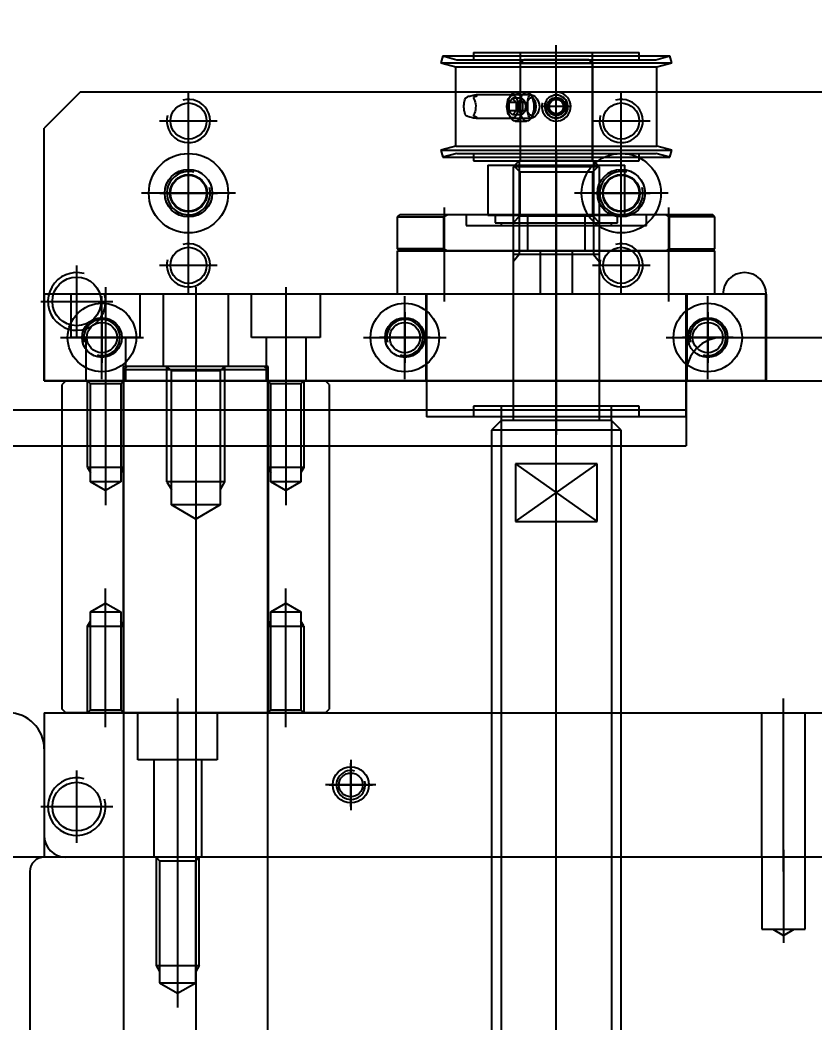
# Model space of a CAD drawing. Header units: inches. Extents: x 0 to 77285, y -118 to 40065.
# Drawn here: x 15832.3 to 15942.5, y 26045.6 to 26184.5 of the extents above; entities that cross this region are included whole.
import ezdxf

# ---------------------------------------------------------------- set-up
doc = ezdxf.new("R2010")
doc.units = ezdxf.units.IN
doc.header["$LTSCALE"] = 5
doc.header["$MEASUREMENT"] = 0
doc.layers.add('A', color=8, linetype='Continuous')
doc.styles.add('SCI', font='')
doc.styles.get('SCI').set_extended_font_data('Gulim')
doc.dimstyles.new('SCH', dxfattribs={"dimtxt": 2.5, "dimasz": 2, "dimexe": 1.25, "dimexo": 0.625, "dimtad": 1, "dimdec": 8, "dimtxsty": 'SCI', "dimcen": 2.5, "dimclrd": 4, "dimclre": 4, "dimclrt": 7, "dimadec": 8, "dimazin": 2, "dimtfac": 1, "dimtdec": 8, "dimtmove": 0, "dimatfit": 3, "dimfxl": 1, "dimarcsym": 0})

# ---------------------------------------------------------------- blocks, each defined once
blk = doc.blocks.new('A$Cc399747e')
at = {"ltscale": 3}
for p, q in [((1376.8, 903.5), (1376.8, 95.5)), ((1449.79, 210), (1449.79, 266)), ((1044.8, 208), (1447.79, 208))]:
    blk.add_line(p, q, dxfattribs=at)
for p, q in [((1426.8, 137), (1426.8, 875)), ((1416.8, 871.5), (1416.8, 140.5)), ((1436.8, 140.5), (1436.8, 871.5)), ((1369.15, 147.5), (1369.15, 869.5)), ((1384.44, 147.5), (1384.44, 869.5)), ((1367.8, 868.15), (1367.8, 148.85)), ((1385.8, 148.85), (1385.8, 868.15)), ((1429.3, 206), (1429.3, 228.84)), ((1429.3, 226.84), (1426.8, 225.4)), ((1431.8, 225.4), (1429.3, 226.84)), ((1431.8, 225.4), (1426.8, 225.4)), ((1426.8, 225.4), (1426.8, 208.5)), ((1431.8, 208.5), (1431.8, 225.4)), ((1426.3, 223), (1426.8, 223.87)), ((1432.3, 223), (1431.8, 223.87)), ((1432.3, 223), (1426.3, 223)), ((1426.3, 223), (1426.3, 208)), ((1432.3, 208), (1432.3, 223)), ((1345.3, 207), (1345.3, 219.87)), ((1345.3, 218.87), (1343.8, 218)), ((1346.8, 218), (1345.3, 218.87)), ((1348.3, 218), (1342.3, 218)), ((1342.3, 218), (1342.3, 208)), ((1348.3, 208), (1348.3, 218)), ((1345.3, 210), (1345.3, 186)), ((1429.3, 186), (1429.3, 210)), ((1426.8, 208.5), (1426.3, 208)), ((1431.8, 208.5), (1426.8, 208.5)), ((1432.3, 208), (1431.8, 208.5)), ((1042.8, 208), (1447.8, 208)), ((1042.8, 208), (1587.8, 208)), ((1045.8, 208), (1444.8, 208)), ((1342.3, 208), (1342.3, 188)), ((1348.3, 208), (1348.3, 188)), ((1426, 194.5), (1426, 208)), ((1432.6, 194.5), (1432.6, 208)), ((1447.8, 188), (1447.8, 208)), ((1447.8, 193), (1447.8, 205)), ((1405.29, 201), (1405.29, 195)), ((1405.3, 194.5), (1405.3, 201.5)), ((1401.8, 198), (1408.8, 198)), ((1408.29, 198), (1402.29, 198)), ((1423.8, 188), (1423.8, 194.5)), ((1423.8, 194.5), (1434.8, 194.5)), ((1434.8, 194.5), (1434.8, 188)), ((1414.3, 190), (1414.3, 170.79)), ((1426.8, 140), (1426.8, 190)), ((1439.3, 190), (1439.3, 170.79)), ((1447.8, 188), (1042.8, 188)), ((1408.8, 188), (1408.3, 187.5)), ((1408.8, 188), (1444.8, 188)), ((1412.2, 187.6), (1411.8, 188)), ((1411.8, 176), (1411.8, 188)), ((1416.8, 188), (1416.4, 187.6)), ((1416.75, 142), (1416.75, 188)), ((1416.8, 188), (1416.8, 176)), ((1437.2, 187.6), (1436.8, 188)), ((1436.8, 176), (1436.8, 188)), ((1436.85, 142), (1436.85, 188)), ((1441.8, 188), (1441.4, 187.6)), ((1441.8, 188), (1441.8, 176)), ((1444.8, 188), (1445.3, 187.5)), ((1408.3, 142.5), (1408.3, 187.5)), ((1416.4, 187.6), (1412.2, 187.6)), ((1412.2, 174), (1412.2, 187.6)), ((1416.4, 187.6), (1416.4, 174)), ((1441.4, 187.6), (1437.2, 187.6)), ((1437.2, 174), (1437.2, 187.6)), ((1441.4, 187.6), (1441.4, 174)), ((1445.3, 187.5), (1445.3, 142.5)), ((1411.8, 176), (1412.2, 175.31)), ((1416.8, 176), (1411.8, 176)), ((1416.8, 176), (1416.4, 175.31)), ((1436.8, 176), (1437.2, 175.31)), ((1441.8, 176), (1436.8, 176)), ((1441.8, 176), (1441.4, 175.31)), ((1414.3, 172.79), (1412.2, 174)), ((1416.4, 174), (1412.2, 174)), ((1416.4, 174), (1414.3, 172.79)), ((1439.3, 172.79), (1437.2, 174)), ((1441.4, 174), (1437.2, 174)), ((1441.4, 174), (1439.3, 172.79)), ((1382.45, 161.5), (1371.14, 161.5)), ((1371.14, 161.5), (1371.14, 153.5)), ((1382.45, 153.5), (1371.14, 161.5)), ((1382.45, 161.5), (1371.14, 153.5)), ((1382.45, 153.5), (1382.45, 161.5)), ((1423.42, 159.2), (1426.8, 161.15)), ((1426.8, 161.15), (1430.17, 159.2)), ((1414.3, 140), (1414.3, 159.21)), ((1423.42, 140.63), (1423.42, 159.2)), ((1423.42, 159.2), (1430.17, 159.2)), ((1430.17, 159.2), (1430.17, 140.63)), ((1439.3, 140), (1439.3, 159.21)), ((1412.2, 156), (1414.3, 157.21)), ((1414.3, 157.21), (1416.4, 156)), ((1422.8, 156), (1423.42, 157.08)), ((1430.8, 156), (1430.17, 157.08)), ((1437.2, 156), (1439.3, 157.21)), ((1439.3, 157.21), (1441.4, 156)), ((1412.2, 142.4), (1412.2, 156)), ((1412.2, 156), (1416.4, 156)), ((1416.4, 156), (1416.4, 142.4)), ((1422.8, 140), (1422.8, 156)), ((1422.8, 156), (1430.8, 156)), ((1430.8, 156), (1430.8, 140)), ((1437.2, 142.4), (1437.2, 156)), ((1437.2, 156), (1441.4, 156)), ((1441.4, 156), (1441.4, 142.4)), ((1411.8, 154), (1412.2, 154.69)), ((1416.8, 154), (1416.4, 154.69)), ((1436.8, 154), (1437.2, 154.69)), ((1441.8, 154), (1441.4, 154.69)), ((1371.14, 153.5), (1382.45, 153.5)), ((1411.8, 142), (1411.8, 154)), ((1411.8, 154), (1416.8, 154)), ((1416.8, 154), (1416.8, 142)), ((1436.8, 142), (1436.8, 154)), ((1436.8, 154), (1441.8, 154)), ((1441.8, 154), (1441.8, 142)), ((1358.78, 141), (1358.78, 151)), ((1367.8, 148.85), (1385.8, 148.85)), ((1367.8, 148.85), (1369.15, 147.5)), ((1376.8, 110.1), (1376.8, 149.5)), ((1384.44, 147.5), (1385.8, 148.85)), ((1369.15, 147.5), (1384.44, 147.5)), ((1369.15, 147.5), (1384.45, 147.5)), ((1369.15, 147.5), (1369.15, 147)), ((1370.8, 147.5), (1370.8, 112.37)), ((1370.8, 147.5), (1370.8, 124.01)), ((1382.8, 112.37), (1382.8, 147.5)), ((1382.8, 124.01), (1382.8, 147.5)), ((1384.45, 147), (1384.45, 147.5)), ((1358.8, 147), (1394.8, 147)), ((1358.8, 147), (1358.8, 130)), ((1365.3, 147), (1365.3, 145.5)), ((1369.15, 147), (1369.15, 145.5)), ((1384.45, 145.5), (1384.45, 147)), ((1388.3, 145.5), (1388.3, 147)), ((1394.8, 130), (1394.8, 147)), ((1365.3, 145.5), (1388.3, 145.5)), ((1447.8, 142), (400.8, 142)), ((1347.7, 130), (1347.7, 142)), ((1347.8, 130), (1347.8, 142)), ((1347.8, 142), (1447.8, 142)), ((1347.8, 130), (1347.8, 142)), ((1347.8, 142), (1447.8, 142)), ((1355.8, 141.75), (1355.8, 130.25)), ((1358.7, 130), (1358.7, 142)), ((1376.8, 129), (1376.8, 143)), ((1394.9, 130), (1394.9, 142)), ((1397.8, 141.75), (1397.8, 130.25)), ((1408.3, 142.5), (1408.8, 142)), ((1408.8, 142), (1444.8, 142)), ((1411.55, 136), (1411.55, 142)), ((1411.8, 142), (1412.2, 142.4)), ((1412.2, 142.4), (1416.4, 142.4)), ((1414.3, 129), (1414.3, 143)), ((1416.4, 142.4), (1416.8, 142)), ((1416.75, 142), (1416.75, 140)), ((1417.05, 136), (1417.05, 142)), ((1426.8, 129), (1426.8, 143)), ((1436.55, 136), (1436.55, 142)), ((1436.8, 142), (1437.2, 142.4)), ((1436.85, 140), (1436.85, 142)), ((1437.2, 142.4), (1441.4, 142.4)), ((1439.3, 129), (1439.3, 143)), ((1439.8, 141.75), (1439.8, 130.25)), ((1441.4, 142.4), (1441.8, 142)), ((1442.05, 136), (1442.05, 142)), ((1444.8, 142), (1445.3, 142.5)), ((1447.8, 130), (1447.8, 142)), ((1447.8, 130), (1447.8, 142)), ((1447.8, 142), (1447.8, 107)), ((1416.8, 140.5), (1436.8, 140.5)), ((1416.8, 140.5), (1417.3, 140)), ((1422.8, 140), (1423.42, 140.63)), ((1423.42, 140.63), (1430.17, 140.63)), ((1430.17, 140.63), (1430.8, 140)), ((1436.3, 140), (1436.8, 140.5)), ((1355.8, 132.5), (1355.8, 139.5)), ((1397.8, 132.5), (1397.8, 139.5)), ((1416.75, 140), (1436.85, 140)), ((1417.3, 140), (1436.3, 140)), ((1422.3, 130), (1422.3, 140)), ((1431.3, 130), (1431.3, 140)), ((1439.8, 132.5), (1439.8, 139.5)), ((1361.55, 136), (1350.05, 136)), ((1352.3, 136), (1359.3, 136)), ((1403.55, 136), (1392.05, 136)), ((1394.3, 136), (1401.3, 136)), ((1409.55, 130), (1409.55, 136)), ((1409.55, 136), (1419.05, 136)), ((1419.05, 136), (1419.05, 130)), ((1445.55, 136), (1434.05, 136)), ((1434.55, 130), (1434.55, 136)), ((1434.55, 136), (1444.05, 136)), ((1436.3, 136), (1443.3, 136)), ((1444.05, 136), (1444.05, 130)), ((1361.24, 118), (1361.24, 131)), ((1392.35, 118), (1392.35, 131)), ((1347.8, 130), (1447.8, 130)), ((1347.8, 130), (1447.8, 130)), ((1353.7, 130), (1447.8, 130)), ((1354.8, 130), (1398.8, 130)), ((1354.8, 130), (1354.8, 124.01)), ((1367.8, 130), (1367.8, 122)), ((1374.55, 130), (1374.55, 124.01)), ((1379.05, 124.01), (1379.05, 130)), ((1398.8, 130), (1398.8, 124.01)), ((1427.8, 130), (1427.8, 122)), ((1363.8, 126), (1371.8, 126)), ((1371.66, 124.5), (1370.8, 125.5)), ((1381.93, 124.5), (1382.8, 125.5)), ((1423.8, 126), (1431.8, 126)), ((1398.8, 124.01), (1354.8, 124.01)), ((1355.1, 124), (1354.8, 123.7)), ((1361.14, 123.7), (1354.8, 123.7)), ((1354.8, 123.7), (1354.8, 119.3)), ((1355.1, 124), (1398.5, 124)), ((1361.67, 124), (1361.14, 123.7)), ((1361.14, 119.3), (1361.14, 123.7)), ((1370.8, 124.5), (1382.8, 124.5)), ((1370.8, 124), (1370.8, 120.1)), ((1371.66, 111.5), (1371.66, 124.5)), ((1372.8, 124), (1372.8, 119)), ((1380.8, 119), (1380.8, 124)), ((1381.93, 111.5), (1381.93, 124.5)), ((1382.8, 120.1), (1382.8, 124)), ((1391.93, 124), (1392.45, 123.7)), ((1392.45, 123.7), (1398.8, 123.7)), ((1392.45, 119.3), (1392.45, 123.7)), ((1398.5, 124), (1398.8, 123.7)), ((1398.8, 123.7), (1398.8, 119.3)), ((1367.8, 122.5), (1367.8, 109.5)), ((1427.8, 122.5), (1427.8, 109.5)), ((1389.3, 120.5), (1364.3, 120.5)), ((1364.3, 120.5), (1364.3, 119)), ((1367.79, 120), (1367.79, 112)), ((1385.3, 120.1), (1368.3, 120.1)), ((1368.3, 120.1), (1368.3, 119.1)), ((1369.15, 120.5), (1369.15, 120.1)), ((1370.8, 120.1), (1371.74, 119.15)), ((1381.85, 119.15), (1382.8, 120.1)), ((1384.45, 120.1), (1384.45, 120.5)), ((1385.3, 119.1), (1385.3, 120.1)), ((1389.3, 119), (1389.3, 120.5)), ((1427.79, 120), (1427.79, 112)), ((1354.8, 119.3), (1361.14, 119.3)), ((1354.8, 119.3), (1355.1, 119)), ((1355.1, 119), (1398.5, 119)), ((1361.14, 119.3), (1361.67, 119)), ((1367.3, 119.1), (1374, 119.1)), ((1367.3, 119.1), (1367.3, 119)), ((1367.3, 119), (1367.3, 112.1)), ((1381.85, 119.15), (1371.74, 119.15)), ((1371.74, 119.15), (1371.74, 113.05)), ((1374, 119.1), (1374, 119)), ((1379.59, 119.1), (1374, 119.1)), ((1379.59, 119.1), (1386.3, 119.1)), ((1379.59, 119), (1379.59, 119.1)), ((1381.85, 113.05), (1381.85, 119.15)), ((1386.3, 119), (1386.3, 119.1)), ((1386.3, 112.1), (1386.3, 119)), ((1392.45, 119.3), (1391.93, 119)), ((1398.8, 119.3), (1392.45, 119.3)), ((1398.8, 119.3), (1398.5, 119)), ((1361.3, 116), (1374.3, 116)), ((1371.79, 116), (1363.79, 116)), ((1421.3, 116), (1434.3, 116)), ((1431.79, 116), (1423.79, 116)), ((1371.74, 113.05), (1370.8, 112.1)), ((1381.85, 113.05), (1371.74, 113.05)), ((1382.8, 112.1), (1381.85, 113.05)), ((1388.3, 111.5), (1365.3, 111.5)), ((1365.3, 111.5), (1365.3, 111.02)), ((1386.3, 112.1), (1367.3, 112.1)), ((1370.8, 112.37), (1371.66, 111.5)), ((1370.8, 112.37), (1382.8, 112.37)), ((1371.66, 111.5), (1381.93, 111.5)), ((1371.8, 111.5), (1371.8, 96.5)), ((1371.8, 98), (1371.8, 111.5)), ((1376.8, 112.25), (1376.8, 95.75)), ((1381.8, 96.5), (1381.8, 111.5)), ((1381.8, 98), (1381.8, 111.5)), ((1381.93, 111.5), (1382.8, 112.37)), ((1388.3, 111.02), (1388.3, 111.5)), ((1361.06, 111.02), (1360.8, 110.05)), ((1392.8, 110.05), (1360.8, 110.05)), ((1360.8, 110.05), (1362.85, 109.5)), ((1361.06, 111.02), (1362.98, 110.5)), ((1392.54, 111.02), (1361.06, 111.02)), ((1390.61, 110.5), (1362.98, 110.5)), ((1365.3, 111.02), (1365.3, 110.5)), ((1367.8, 110), (1367.8, 102)), ((1388.3, 110.5), (1388.3, 111.02)), ((1390.61, 110.5), (1392.54, 111.02)), ((1390.74, 109.5), (1392.8, 110.05)), ((1392.8, 110.05), (1392.54, 111.02)), ((1427.8, 110), (1427.8, 102)), ((1390.74, 109.5), (1362.85, 109.5)), ((1362.85, 109.5), (1362.85, 98.5)), ((1390.74, 109.5), (1390.74, 98.5)), ((1363.8, 106), (1371.8, 106)), ((1376.65, 105.61), (1376.51, 105.59)), ((1376.8, 105.62), (1376.65, 105.61)), ((1376.95, 105.61), (1376.8, 105.62)), ((1377.09, 105.59), (1376.95, 105.61)), ((1380.33, 105.63), (1379.9, 105.02)), ((1380.04, 105.57), (1380.18, 105.61)), ((1380.18, 105.61), (1380.26, 105.62)), ((1387.91, 105.62), (1380.26, 105.62)), ((1380.26, 105.62), (1380.32, 105.62)), ((1380.26, 105.62), (1380.26, 105.62)), ((1380.32, 105.62), (1380.43, 105.58)), ((1382.49, 106), (1380.91, 106)), ((1383.31, 105.28), (1383.06, 105.63)), ((1387.76, 105.59), (1387.84, 105.61)), ((1387.84, 105.61), (1387.91, 105.62)), ((1387.91, 105.62), (1387.91, 105.62)), ((1387.91, 105.62), (1387.98, 105.61)), ((1387.98, 105.61), (1388.06, 105.59)), ((1423.8, 106), (1431.8, 106)), ((1442.8, 102), (1447.8, 107)), ((1375.22, 104.37), (1375.18, 104.1)), ((1375.3, 104.63), (1375.22, 104.37)), ((1375.43, 104.87), (1375.3, 104.63)), ((1375.6, 105.09), (1375.43, 104.87)), ((1375.65, 105.15), (1375.6, 105.09)), ((1375.71, 105.2), (1375.65, 105.15)), ((1375.8, 105.27), (1375.71, 105.2)), ((1375.85, 105.32), (1375.8, 105.27)), ((1376.8, 105.15), (1375.8, 104.58)), ((1375.8, 103.42), (1375.8, 104.58)), ((1375.89, 105.34), (1375.85, 105.32)), ((1375.89, 105.34), (1375.95, 105.38)), ((1375.95, 105.38), (1376.02, 105.42)), ((1376.02, 105.42), (1376.1, 105.46)), ((1376.1, 105.46), (1376.2, 105.51)), ((1376.2, 105.51), (1376.29, 105.54)), ((1376.29, 105.54), (1376.4, 105.57)), ((1376.4, 105.57), (1376.44, 105.58)), ((1376.44, 105.58), (1376.49, 105.59)), ((1376.49, 105.59), (1376.51, 105.59)), ((1377.8, 104.58), (1376.8, 105.15)), ((1377.09, 105.59), (1377.14, 105.58)), ((1377.14, 105.58), (1377.19, 105.57)), ((1377.19, 105.57), (1377.2, 105.57)), ((1377.2, 105.57), (1377.31, 105.54)), ((1377.31, 105.54), (1377.42, 105.5)), ((1377.42, 105.5), (1377.51, 105.46)), ((1377.51, 105.46), (1377.59, 105.41)), ((1377.59, 105.41), (1377.65, 105.38)), ((1377.65, 105.38), (1377.71, 105.34)), ((1377.74, 105.32), (1377.71, 105.34)), ((1377.79, 105.28), (1377.74, 105.32)), ((1377.87, 105.21), (1377.79, 105.28)), ((1377.8, 103.42), (1377.8, 104.58)), ((1377.94, 105.15), (1377.87, 105.21)), ((1378, 105.09), (1377.94, 105.15)), ((1378.13, 104.93), (1378, 105.09)), ((1378.26, 104.69), (1378.13, 104.93)), ((1378.36, 104.44), (1378.26, 104.69)), ((1378.41, 104.17), (1378.36, 104.44)), ((1379.15, 104), (1379.17, 104.26)), ((1379.17, 104.26), (1379.23, 104.51)), ((1379.23, 104.51), (1379.31, 104.74)), ((1379.31, 104.74), (1379.42, 104.96)), ((1379.42, 104.96), (1379.56, 105.16)), ((1379.56, 105.16), (1379.71, 105.33)), ((1379.71, 105.33), (1379.79, 105.41)), ((1379.79, 105.41), (1379.87, 105.47)), ((1379.87, 105.47), (1379.95, 105.53)), ((1379.95, 105.53), (1380.04, 105.57)), ((1380.43, 105.58), (1380.53, 105.5)), ((1380.53, 105.5), (1380.6, 105.38)), ((1380.6, 105.38), (1380.67, 105.23)), ((1380.67, 105.23), (1380.71, 105.05)), ((1380.71, 105.05), (1380.74, 104.82)), ((1380.74, 104.82), (1380.75, 104.7)), ((1380.75, 104.7), (1380.76, 104.57)), ((1380.76, 104.57), (1380.77, 104.44)), ((1380.77, 104.44), (1380.77, 104.3)), ((1380.77, 104.3), (1380.77, 104.03)), ((1381.06, 104.58), (1381.56, 105.15)), ((1381.06, 103.42), (1381.06, 104.58)), ((1381.06, 104.58), (1383.36, 104.58)), ((1381.56, 105.15), (1382.86, 105.15)), ((1381.56, 105.15), (1382.06, 104.58)), ((1382.06, 104.58), (1382.06, 103.42)), ((1382.36, 104.58), (1382.86, 105.15)), ((1382.36, 103.42), (1382.36, 104.58)), ((1382.86, 105.15), (1383.36, 104.58)), ((1383.36, 103.42), (1383.36, 104.58)), ((1387.76, 105.59), (1387.74, 105.58)), ((1387.74, 105.58), (1387.74, 105.58)), ((1387.75, 105.57), (1387.79, 105.54)), ((1387.79, 105.54), (1387.85, 105.5)), ((1387.85, 105.5), (1387.93, 105.46)), ((1387.93, 105.46), (1388.02, 105.41)), ((1387.99, 104.17), (1388.02, 104.44)), ((1388.02, 105.41), (1388.11, 105.38)), ((1388.02, 104.44), (1388.07, 104.69)), ((1388.1, 105.58), (1388.06, 105.59)), ((1388.06, 105.59), (1388.06, 105.59)), ((1388.07, 104.69), (1388.15, 104.93)), ((1388.15, 105.57), (1388.1, 105.58)), ((1388.11, 105.38), (1388.21, 105.34)), ((1388.29, 105.54), (1388.15, 105.57)), ((1388.15, 104.93), (1388.23, 105.09)), ((1388.25, 105.32), (1388.21, 105.34)), ((1388.23, 105.09), (1388.26, 105.15)), ((1388.28, 105.28), (1388.25, 105.32)), ((1388.26, 105.15), (1388.28, 105.21)), ((1388.28, 105.25), (1388.28, 105.28)), ((1388.28, 105.21), (1388.28, 105.25)), ((1388.44, 105.51), (1388.29, 105.54)), ((1388.61, 105.46), (1388.44, 105.51)), ((1388.78, 105.42), (1388.61, 105.46)), ((1388.95, 105.38), (1388.78, 105.42)), ((1389.11, 105.34), (1388.95, 105.38)), ((1389.11, 105.34), (1389.2, 105.32)), ((1389.2, 105.32), (1389.28, 105.27)), ((1389.28, 105.27), (1389.36, 105.2)), ((1389.36, 105.2), (1389.4, 105.15)), ((1389.4, 105.15), (1389.43, 105.09)), ((1389.43, 105.09), (1389.5, 104.87)), ((1389.5, 104.87), (1389.55, 104.63)), ((1389.55, 104.63), (1389.56, 104.57)), ((1389.56, 104.57), (1389.59, 104.37)), ((1389.59, 104.37), (1389.59, 104.31)), ((1389.59, 104.31), (1389.6, 104.1)), ((1374.7, 104), (1378.9, 104)), ((1375.18, 104.1), (1375.19, 103.83)), ((1375.19, 103.83), (1375.24, 103.56)), ((1375.24, 103.56), (1375.33, 103.31)), ((1375.33, 103.31), (1375.47, 103.07)), ((1375.47, 103.07), (1375.6, 102.91)), ((1375.6, 102.91), (1375.66, 102.85)), ((1375.66, 102.85), (1375.72, 102.79)), ((1375.8, 103.42), (1376.8, 102.85)), ((1376.8, 102.85), (1377.8, 103.42)), ((1377.89, 102.8), (1377.94, 102.85)), ((1377.94, 102.85), (1378, 102.91)), ((1378, 102.91), (1378.16, 103.13)), ((1378.16, 103.13), (1378.29, 103.37)), ((1378.29, 103.37), (1378.37, 103.63)), ((1378.37, 103.63), (1378.41, 103.9)), ((1378.41, 103.9), (1378.41, 104.17)), ((1379.15, 103.93), (1379.15, 104)), ((1379.17, 103.79), (1379.15, 103.93)), ((1379.18, 103.7), (1379.17, 103.79)), ((1379.19, 103.65), (1379.18, 103.7)), ((1379.22, 103.51), (1379.19, 103.65)), ((1379.26, 103.39), (1379.22, 103.51)), ((1379.31, 103.26), (1379.26, 103.39)), ((1379.37, 103.14), (1379.31, 103.26)), ((1379.5, 102.92), (1379.37, 103.14)), ((1379.64, 102.74), (1379.5, 102.92)), ((1379.9, 102.98), (1380.33, 102.37)), ((1380.69, 102.87), (1380.64, 102.69)), ((1380.73, 103.07), (1380.69, 102.87)), ((1380.75, 103.29), (1380.73, 103.07)), ((1380.77, 103.52), (1380.75, 103.29)), ((1380.77, 104.03), (1380.77, 103.9)), ((1380.77, 103.9), (1380.77, 103.76)), ((1380.77, 103.76), (1380.77, 103.52)), ((1381.56, 102.85), (1381.06, 103.42)), ((1381.06, 103.42), (1383.36, 103.42)), ((1382.06, 103.42), (1381.56, 102.85)), ((1381.56, 102.85), (1382.86, 102.85)), ((1382.86, 102.85), (1382.36, 103.42)), ((1383.36, 103.42), (1382.86, 102.85)), ((1387.98, 103.9), (1387.99, 104.17)), ((1388.01, 103.63), (1387.98, 103.9)), ((1388.06, 103.37), (1388.01, 103.63)), ((1388.13, 103.13), (1388.06, 103.37)), ((1388.23, 102.91), (1388.13, 103.13)), ((1388.26, 102.85), (1388.23, 102.91)), ((1388.27, 102.8), (1388.26, 102.85)), ((1389.4, 102.85), (1389.35, 102.79)), ((1389.43, 102.91), (1389.4, 102.85)), ((1389.48, 103.07), (1389.43, 102.91)), ((1389.54, 103.31), (1389.48, 103.07)), ((1389.55, 103.34), (1389.54, 103.31)), ((1389.56, 103.43), (1389.55, 103.34)), ((1389.58, 103.56), (1389.56, 103.43)), ((1389.59, 103.7), (1389.58, 103.56)), ((1389.6, 103.83), (1389.59, 103.7)), ((1389.6, 104.1), (1389.6, 103.83)), ((405.8, 102), (1442.8, 102)), ((1375.72, 102.79), (1375.8, 102.72)), ((1375.8, 102.72), (1375.86, 102.68)), ((1375.86, 102.68), (1375.89, 102.66)), ((1375.94, 102.62), (1375.89, 102.66)), ((1376, 102.59), (1375.94, 102.62)), ((1376.08, 102.54), (1376, 102.59)), ((1376.18, 102.5), (1376.08, 102.54)), ((1376.28, 102.46), (1376.18, 102.5)), ((1376.4, 102.43), (1376.28, 102.46)), ((1376.41, 102.43), (1376.4, 102.43)), ((1376.45, 102.42), (1376.41, 102.43)), ((1376.51, 102.41), (1376.45, 102.42)), ((1376.51, 102.41), (1376.65, 102.39)), ((1376.65, 102.39), (1376.79, 102.38)), ((1376.79, 102.38), (1376.94, 102.39)), ((1376.94, 102.39), (1377.09, 102.41)), ((1377.11, 102.41), (1377.09, 102.41)), ((1377.15, 102.42), (1377.11, 102.41)), ((1377.2, 102.43), (1377.15, 102.42)), ((1377.3, 102.46), (1377.2, 102.43)), ((1377.4, 102.49), (1377.3, 102.46)), ((1377.49, 102.54), (1377.4, 102.49)), ((1377.58, 102.58), (1377.49, 102.54)), ((1377.65, 102.62), (1377.58, 102.58)), ((1377.71, 102.66), (1377.65, 102.62)), ((1377.71, 102.66), (1377.74, 102.68)), ((1377.74, 102.68), (1377.8, 102.73)), ((1377.8, 102.73), (1377.89, 102.8)), ((1379.79, 102.59), (1379.64, 102.74)), ((1379.94, 102.48), (1379.79, 102.59)), ((1380.08, 102.41), (1379.94, 102.48)), ((1380.23, 102.38), (1380.08, 102.41)), ((1380.26, 102.38), (1380.23, 102.38)), ((1380.35, 102.39), (1380.26, 102.38)), ((1380.26, 102.38), (1387.91, 102.38)), ((1380.41, 102.41), (1380.35, 102.39)), ((1380.47, 102.45), (1380.41, 102.41)), ((1380.52, 102.49), (1380.47, 102.45)), ((1380.56, 102.55), (1380.52, 102.49)), ((1380.61, 102.62), (1380.56, 102.55)), ((1380.64, 102.69), (1380.61, 102.62)), ((1380.91, 102), (1382.49, 102)), ((1383.06, 102.37), (1383.31, 102.72)), ((1387.74, 102.42), (1387.74, 102.42)), ((1387.74, 102.42), (1387.76, 102.41)), ((1387.79, 102.46), (1387.75, 102.43)), ((1387.76, 102.41), (1387.76, 102.41)), ((1387.84, 102.39), (1387.76, 102.41)), ((1387.84, 102.49), (1387.79, 102.46)), ((1387.92, 102.54), (1387.84, 102.49)), ((1387.91, 102.38), (1387.84, 102.39)), ((1387.92, 102.38), (1387.91, 102.38)), ((1388, 102.58), (1387.92, 102.54)), ((1387.99, 102.39), (1387.92, 102.38)), ((1388.06, 102.41), (1387.99, 102.39)), ((1388.1, 102.62), (1388, 102.58)), ((1388.06, 102.41), (1388.09, 102.42)), ((1388.09, 102.42), (1388.13, 102.43)), ((1388.21, 102.66), (1388.1, 102.62)), ((1388.13, 102.43), (1388.15, 102.43)), ((1388.15, 102.43), (1388.31, 102.46)), ((1388.21, 102.66), (1388.25, 102.68)), ((1388.25, 102.68), (1388.28, 102.73)), ((1388.28, 102.75), (1388.27, 102.8)), ((1388.28, 102.73), (1388.28, 102.75)), ((1388.31, 102.46), (1388.47, 102.5)), ((1388.47, 102.5), (1388.64, 102.54)), ((1388.64, 102.54), (1388.81, 102.59)), ((1388.81, 102.59), (1388.96, 102.62)), ((1388.96, 102.62), (1389.11, 102.66)), ((1389.19, 102.68), (1389.11, 102.66)), ((1389.27, 102.72), (1389.19, 102.68)), ((1389.35, 102.79), (1389.27, 102.72)), ((1362.85, 98.5), (1360.8, 97.95)), ((1392.8, 97.95), (1360.8, 97.95)), ((1360.8, 97.95), (1361.06, 96.98)), ((1362.98, 97.5), (1361.06, 96.98)), ((1390.74, 98.5), (1362.85, 98.5)), ((1390.61, 97.5), (1362.98, 97.5)), ((1365.3, 97.5), (1365.3, 96.98)), ((1372.3, 97.5), (1371.8, 98)), ((1381.8, 98), (1371.8, 98)), ((1372.3, 97.5), (1381.3, 97.5)), ((1381.8, 98), (1381.3, 97.5)), ((1388.3, 96.98), (1388.3, 97.5)), ((1392.54, 96.98), (1390.61, 97.5)), ((1392.8, 97.95), (1390.74, 98.5)), ((1392.54, 96.98), (1392.8, 97.95)), ((1392.54, 96.98), (1361.06, 96.98)), ((1365.3, 96.98), (1365.3, 96.5)), ((1388.3, 96.5), (1365.3, 96.5)), ((1388.3, 96.5), (1388.3, 96.98))]:
    blk.add_line(p, q)
at = {"ltscale": 5}
for p, q in [((1443.29, 206), (1443.29, 196)), ((1448.29, 201), (1438.29, 201)), ((1575.29, 151), (1358.78, 151)), ((1575.29, 146), (1358.78, 146)), ((1353.78, 136), (1223.78, 136)), ((1443.29, 136), (1443.29, 126)), ((1448.29, 131), (1438.29, 131))]:
    blk.add_line(p, q, dxfattribs=at)
for centre in [(1443.29, 201), (1443.29, 131)]:
    blk.add_circle(centre, 3.38, dxfattribs=at)
for centre, radius in [((1405.3, 198), 2.5), ((1405.29, 198), 1.65), ((1355.8, 136), 4.75), ((1397.8, 136), 4.75), ((1439.8, 136), 4.75), ((1355.8, 136), 2.75), ((1355.8, 136), 2.1), ((1397.8, 136), 2.75), ((1397.8, 136), 2.1), ((1439.8, 136), 2.75), ((1439.8, 136), 2.1), ((1367.8, 126), 2.5), ((1427.8, 126), 2.5), ((1367.8, 116), 5.5), ((1427.8, 116), 5.5), ((1367.8, 116), 3.3), ((1367.79, 116), 2.58), ((1367.79, 116), 2.5), ((1427.8, 116), 3.3), ((1427.79, 116), 2.58), ((1427.79, 116), 2.5), ((1367.8, 106), 2.5), ((1427.8, 106), 2.5), ((1376.8, 104), 1.25), ((1376.8, 104), 1)]:
    blk.add_circle(centre, radius)
at = {"ltscale": 3}
blk.add_arc((1447.79, 210), 2, 270, 0, dxfattribs=at)
for centre, radius, start, end in [((1444.8, 205), 3, 0, 90), ((1405.29, 198), 2, 255, 195), ((1452.8, 193), 5, 180, 270), ((1353.78, 141), 5, 270, 0), ((1355.8, 136), 2.5, 75, 15), ((1397.8, 136), 2.5, 75, 15), ((1439.8, 136), 2.5, 75, 15), ((1350.7, 130), 3, 180, 0), ((1367.8, 126), 3, 345, 285), ((1427.8, 126), 3, 345, 285), ((1367.79, 116), 3, 255, 195), ((1427.79, 116), 3, 255, 195), ((1367.8, 106), 3, 345, 285), ((1427.8, 106), 3, 345, 285), ((1376.8, 104), 2, 345, 285), ((1376.8, 104), 1.57, 345, 285)]:
    blk.add_arc(centre, radius, start, end)
at = {"ltscale": 5}
for centre in [(1443.29, 201), (1443.29, 131)]:
    blk.add_arc(centre, 4, 255, 195, dxfattribs=at)
for centre, major_axis in [((1380.91, 104), (0, 2)), ((1382.49, 104), (0, 2)), ((1380.26, 104), (0, 1.25)), ((1381.56, 104), (0, 1)), ((1382.86, 104), (0, 1.57))]:
    blk.add_ellipse(centre, major_axis=major_axis, ratio=0.5)
blk = doc.blocks.new('*D366')
at = {"color": 4, "lineweight": -2, "transparency": 16777216}
for p, q in [((12554.65, 23925.55), (12554.65, 28076.14)), ((17979.65, 23925.05), (17979.65, 28076.14)), ((12714.65, 27976.14), (17819.65, 27976.14))]:
    blk.add_line(p, q, dxfattribs=at)
at = {"color": 4, "transparency": 16777216}
for points in [[(12714.65, 28002.81), (12714.65, 27949.48), (12554.65, 27976.14)], [(17819.65, 28002.81), (17819.65, 27949.48), (17979.65, 27976.14)]]:
    blk.add_solid(points, dxfattribs=at)
at = {"layer": 'Defpoints', "color": 0, "transparency": 16777216}
for p in [(17979.65, 27976.14), (12554.65, 23875.55), (17979.65, 23875.05)]:
    blk.add_point(p, dxfattribs=at)
at = {"color": 7, "transparency": 16777216, "insert": (15267.15, 28128.81), "char_height": 200, "attachment_point": 5, "style": 'SCI'}
blk.add_mtext('5425', dxfattribs=at)
blk = doc.blocks.new('*D367')
at = {"color": 4, "lineweight": -2, "transparency": 16777216}
for p, q in [((12554.65, 23925.55), (12554.65, 29140.68)), ((21064.65, 23433.05), (21064.65, 29140.68)), ((12714.65, 29040.68), (20904.65, 29040.68))]:
    blk.add_line(p, q, dxfattribs=at)
at = {"color": 4, "transparency": 16777216}
for points in [[(12714.65, 29067.34), (12714.65, 29014.01), (12554.65, 29040.68)], [(20904.65, 29067.34), (20904.65, 29014.01), (21064.65, 29040.68)]]:
    blk.add_solid(points, dxfattribs=at)
at = {"layer": 'Defpoints', "color": 0, "transparency": 16777216}
for p in [(21064.65, 29040.68), (12554.65, 23875.55), (21064.65, 23383.05)]:
    blk.add_point(p, dxfattribs=at)
at = {"color": 7, "transparency": 16777216, "insert": (16809.65, 29193.47), "char_height": 200, "attachment_point": 5, "style": 'SCI'}
blk.add_mtext('8510', dxfattribs=at)
blk = doc.blocks.new('*D374')
at = {"color": 4, "lineweight": -2, "transparency": 16777216}
for p, q in [((12554.65, 23925.55), (12554.65, 30215.88)), ((37924.65, 23433.05), (37924.65, 30215.88)), ((12714.65, 30115.88), (37764.65, 30115.88))]:
    blk.add_line(p, q, dxfattribs=at)
at = {"color": 4, "transparency": 16777216}
for points in [[(12714.65, 30142.54), (12714.65, 30089.21), (12554.65, 30115.88)], [(37764.65, 30142.54), (37764.65, 30089.21), (37924.65, 30115.88)]]:
    blk.add_solid(points, dxfattribs=at)
at = {"layer": 'Defpoints', "color": 0, "transparency": 16777216}
for p in [(37924.65, 30115.88), (12554.65, 23875.55), (37924.65, 23383.05)]:
    blk.add_point(p, dxfattribs=at)
at = {"color": 7, "transparency": 16777216, "insert": (25239.65, 30268.54), "char_height": 200, "attachment_point": 5, "style": 'SCI'}
blk.add_mtext('25370', dxfattribs=at)

msp = doc.modelspace()

# ---------------------------------------------------------------- block references
at = {"layer": 'A', "rotation": 180}
msp.add_blockref('A$Cc399747e', (17283.44187244, 26276.55060516), dxfattribs=at)

# ---------------------------------------------------------------- dimensions: what is measured, and where the dimension line sits
for base, p2, picture, middle in [((37924.649780898, 30115.8761734788), (37924.649780898, 23383.0504762948), '*D374', (25239.649780898, 30268.5392893244)), ((21064.649780898, 29040.6754827387), (21064.649780898, 23383.0504762948), '*D367', (16809.649780898, 29193.4717543765)), ((17979.649780898, 27976.1433020648), (17979.649780898, 23875.0504762948), '*D366', (15267.149780898, 28128.8064179103))]:
    dim = msp.add_linear_dim(base=base, p1=(12554.649780898, 23875.5504762968), p2=p2, dimstyle='SCH', override={"dimscale": 80})
    dim.commit()
    dim.dimension.update_dxf_attribs({"geometry": picture, "text_midpoint": middle})

doc.saveas('drawing.dxf')
